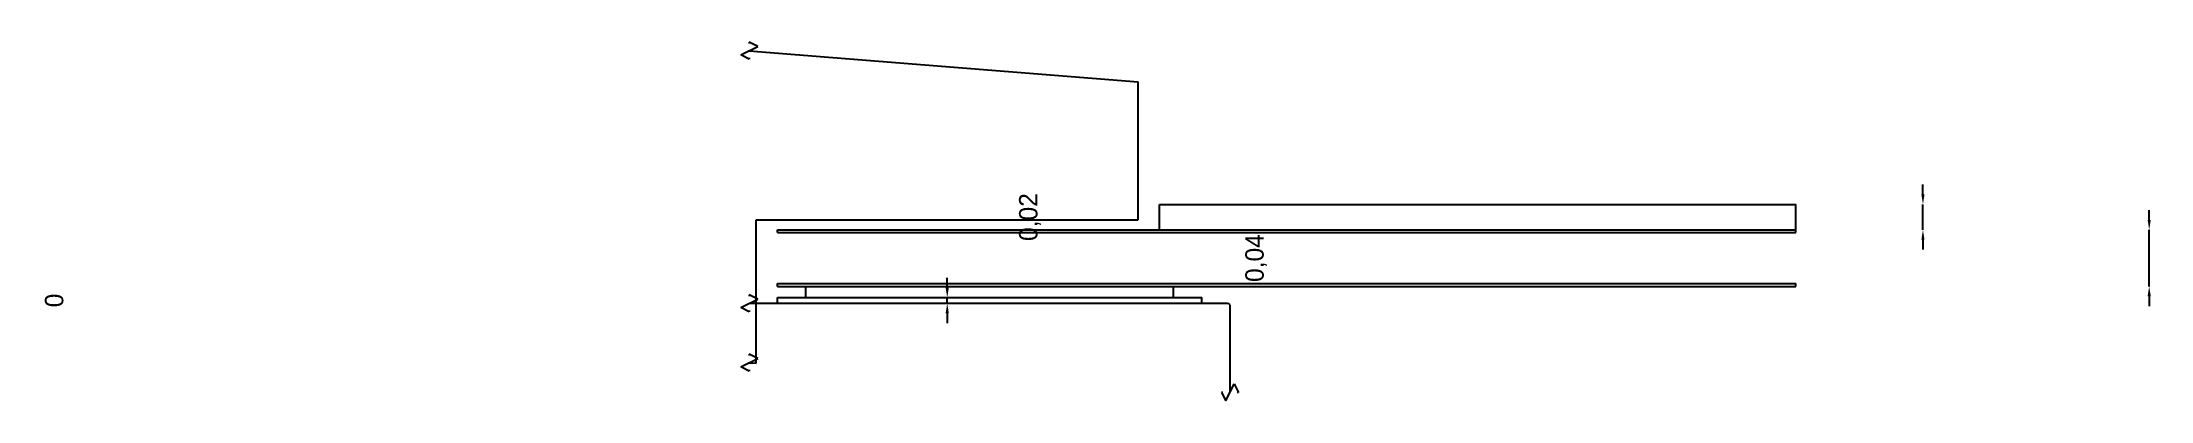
# Model space of a CAD drawing. Header units: metres. Extents: x 0 to 11, y 0 to 1.5.
# Drawn here: x 9.5 to 10.991, y -0.006 to 0.248 of the extents above.
import ezdxf

# ---------------------------------------------------------------- set-up
doc = ezdxf.new("R2010")
doc.units = ezdxf.units.M
doc.layers.add('COTAS', color=4, linetype='Continuous')
doc.layers.add('G_MEDIDO', color=8, linetype='Continuous')
doc.dimstyles.get("Standard").update_dxf_attribs({"dimtxt": 2.5, "dimasz": 2.5, "dimexe": 1.25, "dimexo": 0.625, "dimtad": 1, "dimcen": 2.5, "dimazin": 3, "dimtfac": 1, "dimtmove": 0, "dimatfit": 3})

# ---------------------------------------------------------------- blocks, each defined once
blk = doc.blocks.new('_CLOSEDFILLED')
at = {"color": 0, "linetype": 'BYBLOCK'}
blk.add_solid([(-1, 0.16), (0, 0), (-1, -0.16)], dxfattribs=at)
blk = doc.blocks.new('*D6')
for p, q in [((10.99, 0.122), (10.99, 0.129)), ((10.99, 0.115), (10.99, 0.115)), ((10.99, 0.075), (10.99, 0.115)), ((10.99, 0.075), (10.99, 0.075)), ((10.99, 0.068), (10.99, 0.061))]:
    blk.add_line(p, q)
at = {"layer": 'Defpoints'}
for p in [(10.99, 0.115), (10.99, 0.075), (10.99, 0.075)]:
    blk.add_point(p, dxfattribs=at)
at = {"layer": 'COTAS', "xscale": 0.007, "yscale": 0.007}
for p, rotation in [((10.99, 0.115), 270), ((10.99, 0.075), 90)]:
    blk.add_blockref('_CLOSEDFILLED', p, dxfattribs=dict(at, rotation=rotation))
at = {"layer": 'COTAS', "insert": (10.3585, 0.095), "char_height": 0.013, "attachment_point": 5, "rotation": 90}
blk.add_mtext('0,04', dxfattribs=at)
blk = doc.blocks.new('*D7')
for p, q in [((10.83, 0.14), (10.83, 0.147)), ((10.83, 0.133), (10.83, 0.133)), ((10.83, 0.115), (10.83, 0.133)), ((10.83, 0.115), (10.83, 0.115)), ((10.83, 0.108), (10.83, 0.101))]:
    blk.add_line(p, q)
at = {"layer": 'Defpoints'}
for p in [(10.83, 0.133), (10.83, 0.115), (10.83, 0.115)]:
    blk.add_point(p, dxfattribs=at)
at = {"layer": 'COTAS', "xscale": 0.007, "yscale": 0.007}
for p, rotation in [((10.83, 0.133), 270), ((10.83, 0.115), 90)]:
    blk.add_blockref('_CLOSEDFILLED', p, dxfattribs=dict(at, rotation=rotation))
at = {"layer": 'COTAS', "insert": (10.1985, 0.124), "char_height": 0.013, "attachment_point": 5, "rotation": 90}
blk.add_mtext('0,02', dxfattribs=at)
blk = doc.blocks.new('*D8')
for p, q in [((10.14, 0.074), (10.14, 0.081)), ((10.14, 0.067), (10.14, 0.067)), ((10.14, 0.063), (10.14, 0.067)), ((10.14, 0.063), (10.14, 0.063)), ((10.14, 0.056), (10.14, 0.049))]:
    blk.add_line(p, q)
at = {"layer": 'Defpoints'}
for p in [(10.14, 0.067), (10.14, 0.063), (10.14, 0.063)]:
    blk.add_point(p, dxfattribs=at)
at = {"layer": 'COTAS', "xscale": 0.007, "yscale": 0.007}
for p, rotation in [((10.14, 0.067), 270), ((10.14, 0.063), 90)]:
    blk.add_blockref('_CLOSEDFILLED', p, dxfattribs=dict(at, rotation=rotation))
at = {"layer": 'COTAS', "insert": (9.5085, 0.065), "char_height": 0.013, "attachment_point": 5, "rotation": 90}
blk.add_mtext('0', dxfattribs=at)

msp = doc.modelspace()

# ---------------------------------------------------------------- linework, layer by layer
at = {"layer": 'G_MEDIDO'}
for p, q in [((9.994, 0.2387), (10.006, 0.2447)), ((10, 0.2357), (9.994, 0.2387)), ((10.006, 0.2447), (10, 0.2477)), ((10, 0.2477), (10, 0.2467)), ((10, 0.2417), (10.275, 0.2197)), ((10, 0.2367), (10, 0.2357)), ((10.275, 0.122), (10.275, 0.2197)), ((10.005, 0.122), (10.275, 0.122)), ((10.005, 0.063), (10.005, 0.122)), ((10.29, 0.133), (10.74, 0.133)), ((10.29, 0.115), (10.29, 0.133)), ((10.74, 0.115), (10.74, 0.133)), ((10.02, 0.115), (10.29, 0.115)), ((10.02, 0.113), (10.02, 0.115)), ((10.02, 0.113), (10.74, 0.113)), ((10.29, 0.115), (10.74, 0.115)), ((10.74, 0.113), (10.74, 0.115)), ((10.02, 0.077), (10.74, 0.077)), ((10.02, 0.075), (10.02, 0.077)), ((10.02, 0.075), (10.04, 0.075)), ((10.04, 0.075), (10.3, 0.075)), ((10.04, 0.067), (10.04, 0.075)), ((10.3, 0.067), (10.3, 0.075)), ((10.3, 0.075), (10.74, 0.075)), ((10.74, 0.075), (10.74, 0.077)), ((9.994, 0.06), (10.006, 0.066)), ((10, 0.057), (9.994, 0.06)), ((10.006, 0.066), (10, 0.069)), ((10, 0.069), (10, 0.068)), ((10, 0.063), (10.005, 0.063)), ((10.005, 0.0206), (10.005, 0.063)), ((10.005, 0.063), (10.02, 0.063)), ((10.02, 0.067), (10.04, 0.067)), ((10.02, 0.063), (10.02, 0.067)), ((10.02, 0.063), (10.1595, 0.063)), ((10.04, 0.067), (10.3, 0.067)), ((10.1595, 0.063), (10.32, 0.063)), ((10.3, 0.067), (10.32, 0.067)), ((10.32, 0.063), (10.32, 0.067)), ((10.32, 0.063), (10.338, 0.063)), ((10.338, 0.063), (10.3389, 0.0628)), ((10.3389, 0.0628), (10.3392, 0.0627)), ((10.3392, 0.0627), (10.3393, 0.0626)), ((10.3393, 0.0626), (10.3394, 0.0626)), ((10.3394, 0.0626), (10.3395, 0.0625)), ((10.3395, 0.0625), (10.3396, 0.0624)), ((10.3397, 0.0622), (10.3396, 0.0624)), ((10.34, 0.0616), (10.3397, 0.0622)), ((10.34, 0), (10.34, 0.0616)), ((10, 0.058), (10, 0.057)), ((9.994, 0.018), (10.006, 0.024)), ((10, 0.015), (9.994, 0.018)), ((10.006, 0.024), (10, 0.027)), ((10, 0.027), (10, 0.026)), ((10, 0.021), (10.005, 0.0206)), ((10, 0.016), (10, 0.015)), ((10.335, 0), (10.334, 0)), ((10.334, 0), (10.337, -0.006)), ((10.337, -0.006), (10.343, 0.006)), ((10.343, 0.006), (10.346, 0)), ((10.346, 0), (10.345, 0))]:
    msp.add_line(p, q, dxfattribs=at)

# ---------------------------------------------------------------- dimensions: what is measured, and where the dimension line sits
at = {"layer": 'COTAS'}
for base, p1, p2, picture, middle in [((10.83, 0.115), (10.83, 0.115), (10.83, 0.133), '*D7', (10.1985, 0.124)), ((10.99, 0.075), (10.99, 0.075), (10.99, 0.115), '*D6', (10.3585, 0.095)), ((10.14, 0.063), (10.14, 0.063), (10.14, 0.067), '*D8', (9.5085, 0.065))]:
    dim = msp.add_linear_dim(base=base, p1=p1, p2=p2, angle=90, dimstyle='Standard', override={"dimtxt": 0.013, "dimasz": 0.007}, dxfattribs=at)
    dim.commit()
    dim.dimension.update_dxf_attribs({"geometry": picture, "text_midpoint": middle})

doc.saveas('drawing.dxf')
